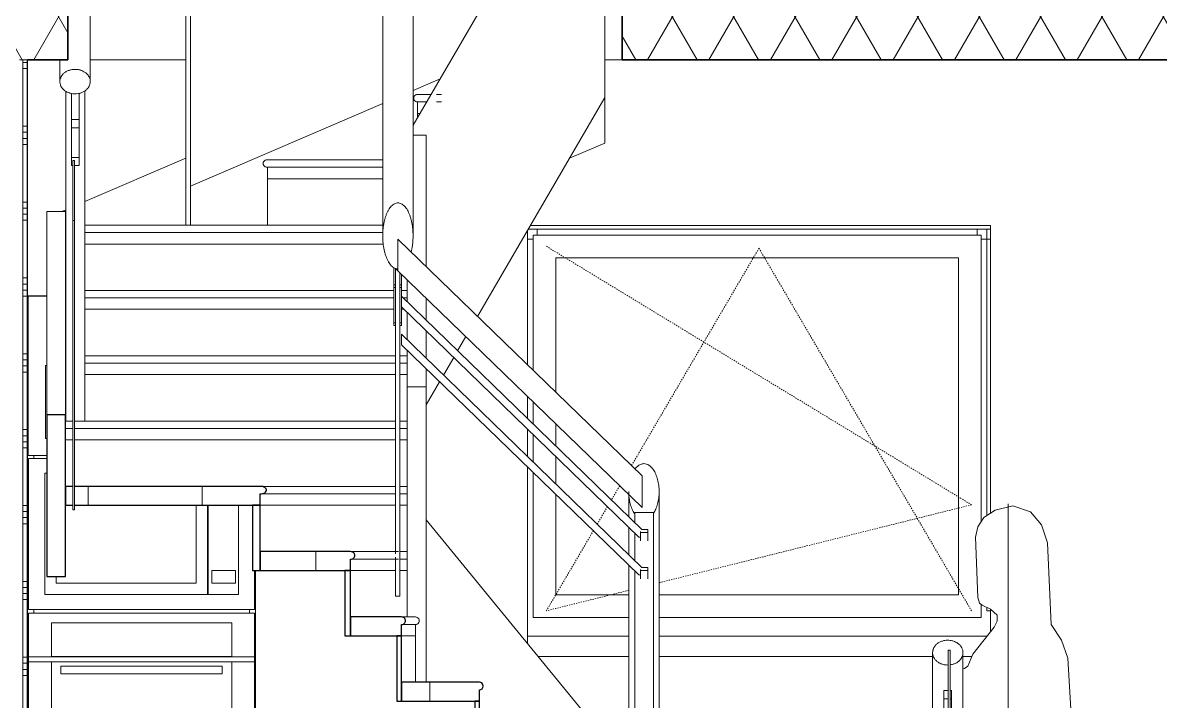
# Model space of a CAD drawing. Header units: millimetres. Extents: x -8546 to 211781, y -3000 to 31870.
# Drawn here: x 180173 to 183169, y 1156 to 2945 of the extents above; entities that cross this region are included whole.
import ezdxf

# ---------------------------------------------------------------- set-up
doc = ezdxf.new("R2010")
doc.units = ezdxf.units.MM
doc.linetypes.add('Dash', pattern=[6.35, 3.175, -3.175])
for name, color, linetype, lineweight in [('A-DETL-GENF', 92, 'Continuous', 9), ('A-FLOR', 192, 'Continuous', 9), ('A-FLOR-HRAL', 11, 'Continuous', 9), ('A-FLOR-PATT', 8, 'Continuous', 9), ('A-GENM', 13, 'Continuous', 9), ('A-GLAZ', 151, 'Continuous', 9), ('A-GLAZ-HDLN', 1, 'Dash', 18), ('A-WALL', 113, 'Continuous', 9), ('A-WALL-PATT', 111, 'Continuous', 25), ('I-FURN', 30, 'Continuous', 9), ('I-WALL', 2, 'Continuous', 9), ('S-STRS', 31, 'Continuous', 9)]:
    doc.layers.add(name, color=color, linetype=linetype, lineweight=lineweight)
pattern_1 = [(90, (183644.9, 3200), (-300, 2e-14), [])]

# ---------------------------------------------------------------- blocks, each defined once
blk = doc.blocks.new('Railing - 50 x 12mm-3473092-B-B')
at = {"layer": 'A-FLOR-HRAL'}
for p, q in [((-7736.3, 2285.1), (-7748.3, 2296.7)), ((-7748.3, 2296.7), (-7748.3, 1544.1)), ((-7736.3, 1432.9), (-7736.3, 2285.1)), ((-7748.3, 1535.9), (-7748.3, 1432.9)), ((-7748.3, 1432.9), (-7736.3, 1432.9))]:
    blk.add_line(p, q, dxfattribs=at)
blk = doc.blocks.new('Railing - 50 x 12mm-3551955-B-B')
at = {"layer": 'A-FLOR-HRAL'}
for p, q in [((-7117.9, 1627), (-7117.9, 1653.6)), ((-7117.9, 1653.6), (-7067.9, 1653.6)), ((-7067.9, 1653.6), (-7067.9, 688.9)), ((-7117.9, 1527), (-7117.9, 1599.1)), ((-7117.9, 861), (-7117.9, 1499.1)), ((-7117.9, 688.9), (-7117.9, 841.2))]:
    blk.add_line(p, q, dxfattribs=at)
blk = doc.blocks.new('Railing - Railing-654633-B-B')
at = {"layer": 'A-FLOR-HRAL'}
for p, q in [((-7752.3, 2298.8), (-7752.3, 2253.5)), ((-7732.3, 2253.5), (-7732.3, 2280.9)), ((-7748.4, 2253.5), (-7752.3, 2253.5)), ((-7752.3, 2253.5), (-7752.3, 2246.6)), ((-7732.3, 2253.5), (-7736.3, 2253.5)), ((-7732.3, 2246.6), (-7732.3, 2253.5)), ((-7752.3, 2246.6), (-7748.4, 2246.6)), ((-7752.3, 2246.6), (-7752.3, 2153.5)), ((-7736.3, 2246.6), (-7732.3, 2246.6)), ((-7732.3, 2223.2), (-7732.3, 2246.6)), ((-7732.3, 2195.4), (-7732.3, 2223.2)), ((-7732.3, 2223.2), (-7098.9, 1608.6)), ((-7732.3, 2195.4), (-7107, 1588.6)), ((-7732.3, 2153.5), (-7732.3, 2195.4)), ((-7748.4, 2153.5), (-7752.3, 2153.5)), ((-7752.3, 2153.5), (-7752.3, 2146.6)), ((-7752.3, 2146.6), (-7748.3, 2146.6)), ((-7732.3, 2153.5), (-7736.3, 2153.5)), ((-7736.3, 2146.6), (-7732.3, 2146.6)), ((-7732.3, 2146.6), (-7732.3, 2153.5)), ((-7732.3, 2095.4), (-7732.3, 2123.2)), ((-7732.3, 2123.2), (-7098.9, 1508.6)), ((-7732.3, 2095.4), (-7107, 1488.6)), ((-7107, 1588.6), (-7102.9, 1588.6)), ((-7102.9, 1603), (-7102.9, 1600.4)), ((-7102.9, 1600.4), (-7082.9, 1600.4)), ((-7102.9, 1600.4), (-7102.9, 1578.6)), ((-7098.9, 1608.6), (-7082.9, 1608.6)), ((-7082.9, 1608.6), (-7082.9, 1603)), ((-7082.9, 1600.4), (-7082.9, 1603)), ((-7082.9, 1600.4), (-7082.9, 1578.6)), ((-7102.9, 1503), (-7102.9, 1500.4)), ((-7102.9, 1500.4), (-7082.9, 1500.4)), ((-7102.9, 1500.4), (-7102.9, 1478.6)), ((-7098.9, 1508.6), (-7082.9, 1508.6)), ((-7082.9, 1508.6), (-7082.9, 1503)), ((-7082.9, 1500.4), (-7082.9, 1503)), ((-7082.9, 1500.4), (-7082.9, 1478.6)), ((-7107, 1488.6), (-7102.9, 1488.6))]:
    blk.add_line(p, q, dxfattribs=at)
for name in ['Railing - 50 x 12mm-3473092-B-B', 'Railing - 50 x 12mm-3551955-B-B']:
    blk.add_blockref(name, (0, 0))
blk = doc.blocks.new('Railing - 800mm-3551963-B-B')
at = {"layer": 'A-FLOR-HRAL'}
for p, q in [((-6292, 1289.9), (-6292, 617.1)), ((-6287, 1289.9), (-6292, 1289.9)), ((-6287, 617.1), (-6287, 1289.9)), ((-6292, 617.1), (-6292, 477.8)), ((-6287, 617.1), (-6292, 617.1)), ((-6287, 477.8), (-6287, 617.1))]:
    blk.add_line(p, q, dxfattribs=at)
at = {"layer": 'A-FLOR-HRAL', "lineweight": 18}
blk.add_line((-6292, 477.8), (-6287, 477.8), dxfattribs=at)
blk = doc.blocks.new('Railing - 800mm-3473122-B-B')
at = {"layer": 'A-FLOR-HRAL', "lineweight": 18}
blk.add_line((-8593.2, 2581.2), (-8598.2, 2581.2), dxfattribs=at)
at = {"layer": 'A-FLOR-HRAL'}
for p, q in [((-8598.2, 2581.2), (-8598.2, 2423.5)), ((-8593.2, 2423.5), (-8593.2, 2581.2)), ((-8593.2, 2423.5), (-8598.2, 2423.5)), ((-8598.2, 2423.5), (-8598.2, 1660.5)), ((-8593.2, 1660.5), (-8593.2, 2423.5)), ((-8598.2, 1660.5), (-8593.2, 1660.5))]:
    blk.add_line(p, q, dxfattribs=at)
blk = doc.blocks.new('Railing - 50 x 12mm-3473124-B-B')
at = {"layer": 'A-FLOR-HRAL'}
for p, q in [((-8616.5, 2763.8), (-8616.5, 1894.4)), ((-8566.5, 1894.4), (-8566.5, 2764.6))]:
    blk.add_line(p, q, dxfattribs=at)
blk = doc.blocks.new('Railing - 50 x 12mm-3473130-B-B')
at = {"layer": 'A-FLOR-HRAL'}
for p, q in [((-8300.2, 3414.6), (-8288.2, 3419.8)), ((-8288.2, 3419.8), (-8288.2, 2411.1)), ((-8300.2, 2411.1), (-8300.2, 3414.6))]:
    blk.add_line(p, q, dxfattribs=at)
blk = doc.blocks.new('Railing - 800mm-3473132-B-B')
at = {"layer": 'A-FLOR-HRAL'}
for p, q in [((-7630.4, 2796.9), (-7701.7, 2766.2)), ((-7781.5, 2731.9), (-8288.2, 2513.7))]:
    blk.add_line(p, q, dxfattribs=at)
blk = doc.blocks.new('Railing - Railing-654637-B-B')
at = {"layer": 'A-FLOR-HRAL'}
for p, q in [((-8552.1, 2789.3), (-8552.1, 3331.7)), ((-8632.1, 2847), (-8632.1, 2789.3)), ((-8601.5, 2689.3), (-8601.5, 2757.9)), ((-8581.5, 2758.2), (-8581.5, 2689.3)), ((-8601.5, 2589.3), (-8601.5, 2667.7)), ((-8581.5, 2667.7), (-8581.5, 2589.3)), ((-6333.1, 1283.8), (-6333.1, 1072.2)), ((-6253.1, 1072.2), (-6253.1, 1283.8)), ((-6303.7, 1162), (-6303.7, 1083.8)), ((-6283.7, 1162), (-6283.7, 1083.8))]:
    blk.add_line(p, q, dxfattribs=at)
at = {"layer": 'A-FLOR-HRAL', "lineweight": 18}
for p, q in [((-8601.5, 2689.3), (-8601.5, 2667.7)), ((-8581.5, 2689.3), (-8601.5, 2689.3)), ((-8601.5, 2667.7), (-8581.5, 2667.7)), ((-8581.5, 2667.7), (-8581.5, 2689.3)), ((-8601.5, 2589.3), (-8601.5, 2567.7)), ((-8581.5, 2589.3), (-8601.5, 2589.3)), ((-8581.5, 2567.7), (-8581.5, 2589.3)), ((-8601.5, 2567.7), (-8598.2, 2567.7)), ((-8593.2, 2567.7), (-8581.5, 2567.7)), ((-6292, 1183.8), (-6303.7, 1183.8)), ((-6303.7, 1183.8), (-6303.7, 1162)), ((-6283.7, 1183.8), (-6286.5, 1183.8)), ((-6283.7, 1162), (-6283.7, 1183.8)), ((-6303.7, 1162), (-6292, 1162)), ((-6286.5, 1162), (-6283.7, 1162))]:
    blk.add_line(p, q, dxfattribs=at)
for points, knots in [([(-8592.1, 2821.6), (-8594.8, 2821.6), (-8600.2, 2821.2), (-8608.2, 2819.1), (-8614.3, 2816.3), (-8618.9, 2813.4), (-8621.8, 2811), (-8624.2, 2808.6), (-8625.9, 2806.6), (-8627.1, 2805), (-8628.2, 2803.3), (-8629.4, 2801.1), (-8630.6, 2798.2), (-8631.7, 2794.4), (-8632.1, 2791.4), (-8632.1, 2789.3)], [0, 0, 0, 0, 0.142857, 0.285714, 0.428571, 0.5, 0.571429, 0.625, 0.678571, 0.705357, 0.732143, 0.785714, 0.839286, 0.892857, 1, 1, 1, 1]), ([(-8552.1, 2789.3), (-8552.1, 2790.7), (-8552.3, 2793.4), (-8553.2, 2797.3), (-8554.5, 2800.4), (-8555.8, 2802.9), (-8557.2, 2805.2), (-8558.8, 2807.3), (-8560.7, 2809.3), (-8562.6, 2811.2), (-8565.2, 2813.3), (-8569.2, 2815.9), (-8573.2, 2817.9), (-8577, 2819.3), (-8581, 2820.4), (-8586, 2821.4), (-8590, 2821.6), (-8592.1, 2821.6)], [0, 0, 0, 0, 0.071429, 0.142857, 0.214286, 0.25, 0.285714, 0.357143, 0.392857, 0.428571, 0.5, 0.571429, 0.678571, 0.732143, 0.785714, 0.892857, 1, 1, 1, 1]), ([(-8632.1, 2789.3), (-8632.1, 2787.9), (-8631.8, 2785.2), (-8630.9, 2781.2), (-8629.7, 2778.1), (-8628.4, 2775.7), (-8627, 2773.4), (-8625.3, 2771.2), (-8623.5, 2769.2), (-8621.6, 2767.3), (-8618.9, 2765.2), (-8614.9, 2762.6), (-8611, 2760.7), (-8607.1, 2759.3), (-8603.2, 2758.1), (-8598.2, 2757.2), (-8594.1, 2756.9), (-8592.1, 2756.9)], [0, 0, 0, 0, 0.071429, 0.142857, 0.214286, 0.25, 0.285714, 0.357143, 0.392857, 0.428571, 0.5, 0.571429, 0.678571, 0.732143, 0.785714, 0.892857, 1, 1, 1, 1]), ([(-8592.1, 2756.9), (-8589.3, 2756.9), (-8583.9, 2757.4), (-8576, 2759.4), (-8569.8, 2762.2), (-8565.3, 2765.2), (-8562.3, 2767.6), (-8559.9, 2770), (-8558.3, 2771.9), (-8557.1, 2773.6), (-8556, 2775.2), (-8554.8, 2777.5), (-8553.6, 2780.3), (-8552.5, 2784.2), (-8552.1, 2787.2), (-8552.1, 2789.3)], [0, 0, 0, 0, 0.142857, 0.285714, 0.428571, 0.5, 0.571429, 0.625, 0.678571, 0.705357, 0.732143, 0.785714, 0.839286, 0.892857, 1, 1, 1, 1]), ([(-6293.1, 1316.5), (-6295.9, 1316.5), (-6301.3, 1316), (-6309.3, 1313.9), (-6315.4, 1311.1), (-6320, 1308.1), (-6322.9, 1305.7), (-6325.3, 1303.2), (-6326.9, 1301.3), (-6328.1, 1299.6), (-6329.2, 1297.9), (-6330.4, 1295.6), (-6331.6, 1292.8), (-6332.7, 1288.9), (-6333.1, 1285.9), (-6333.1, 1283.8)], [0, 0, 0, 0, 0.142857, 0.285714, 0.428571, 0.5, 0.571429, 0.625, 0.678571, 0.705357, 0.732143, 0.785714, 0.839286, 0.892857, 1, 1, 1, 1]), ([(-6253.1, 1283.8), (-6253.1, 1285.2), (-6253.3, 1287.9), (-6254.2, 1291.8), (-6255.5, 1295), (-6256.7, 1297.5), (-6258.1, 1299.8), (-6260.2, 1302.5), (-6263, 1305.5), (-6266.2, 1308), (-6270.2, 1310.7), (-6274.2, 1312.7), (-6278, 1314.1), (-6281.9, 1315.2), (-6287, 1316.2), (-6291, 1316.5), (-6293.1, 1316.5)], [0, 0, 0, 0, 0.071429, 0.142857, 0.214286, 0.25, 0.285714, 0.357143, 0.428571, 0.5, 0.571429, 0.678571, 0.732143, 0.785714, 0.892857, 1, 1, 1, 1]), ([(-6333.1, 1283.8), (-6333.1, 1282.4), (-6332.9, 1279.6), (-6332, 1275.7), (-6330.7, 1272.6), (-6329.4, 1270.1), (-6328.1, 1267.8), (-6326, 1265.1), (-6323.2, 1262.1), (-6320, 1259.5), (-6316, 1256.9), (-6312, 1254.9), (-6308.2, 1253.5), (-6304.3, 1252.3), (-6299.2, 1251.4), (-6295.2, 1251.1), (-6293.1, 1251.1)], [0, 0, 0, 0, 0.071429, 0.142857, 0.214286, 0.25, 0.285714, 0.357143, 0.428571, 0.5, 0.571429, 0.678571, 0.732143, 0.785714, 0.892857, 1, 1, 1, 1]), ([(-6286.5, 1251.6), (-6286, 1251.6), (-6282.8, 1252.1), (-6276.9, 1253.6), (-6270.8, 1256.5), (-6266.2, 1259.5), (-6263.3, 1261.9), (-6260.9, 1264.3), (-6259.2, 1266.3), (-6258.1, 1268), (-6257, 1269.7), (-6255.8, 1271.9), (-6254.6, 1274.8), (-6253.5, 1278.6), (-6253.1, 1281.7), (-6253.1, 1283.8)], [0.1147229, 0.1147229, 0.1147229, 0.1147229, 0.1428571, 0.2857143, 0.4285714, 0.5, 0.5714286, 0.625, 0.6785714, 0.7053571, 0.7321429, 0.7857143, 0.8392857, 0.8928571, 1, 1, 1, 1])]:
    blk.add_open_spline(points, degree=3, knots=knots, dxfattribs=at)
for name in ['Railing - 50 x 12mm-3473130-B-B', 'Railing - 800mm-3473132-B-B', 'Railing - 50 x 12mm-3473124-B-B', 'Railing - 800mm-3473122-B-B', 'Railing - 800mm-3551963-B-B']:
    blk.add_blockref(name, (0, 0))
blk = doc.blocks.new('Top Rail Type - Top Rail_Internal_-654649-B-B')
at = {"layer": 'A-FLOR-HRAL'}
for p, q in [((-7781.7, 3329.2), (-7781.7, 2382.4)), ((-7701.7, 2382.4), (-7701.7, 3329.2)), ((-7098.5, 1750), (-7741.7, 2374.1)), ((-7741.7, 2290.5), (-7098.5, 1666.4)), ((-7133.5, 1708.2), (-7133.5, 1642.2)), ((-7053.5, 1072.2), (-7053.5, 1708.2)), ((-7133.5, 1614.3), (-7133.5, 1542.2)), ((-7133.5, 1514.3), (-7133.5, 1072.2))]:
    blk.add_line(p, q, dxfattribs=at)
for points, knots in [([(-7741.7, 2469.5), (-7744.7, 2469.5), (-7750.6, 2468.1), (-7759.2, 2461.6), (-7765.5, 2452.8), (-7770, 2444.1), (-7773, 2436.8), (-7775.6, 2428.9), (-7777.8, 2420.3), (-7779.5, 2411.2), (-7781.2, 2398.7), (-7781.7, 2389), (-7781.7, 2382.4)], [0, 0, 0, 0, 0.142857, 0.285714, 0.428571, 0.5, 0.571429, 0.642857, 0.714286, 0.785714, 0.857143, 1, 1, 1, 1]), ([(-7701.7, 2382.4), (-7701.7, 2389), (-7702.2, 2398.7), (-7703.8, 2411.2), (-7705.5, 2420.3), (-7707.7, 2428.9), (-7711.2, 2439.5), (-7716.5, 2451.1), (-7724.2, 2461.6), (-7732.7, 2468.1), (-7738.6, 2469.5), (-7741.7, 2469.5)], [0, 0, 0, 0, 0.142857, 0.214286, 0.285714, 0.357143, 0.428571, 0.571429, 0.714286, 0.857143, 1, 1, 1, 1]), ([(-7781.7, 2382.4), (-7781.7, 2375.8), (-7781.2, 2366.1), (-7779.5, 2353.6), (-7777.8, 2344.5), (-7775.6, 2336), (-7772.1, 2325.3), (-7766.8, 2313.7), (-7759.2, 2303.3), (-7750.6, 2296.8), (-7744.7, 2295.3), (-7741.7, 2295.3)], [0, 0, 0, 0, 0.142857, 0.214286, 0.285714, 0.357143, 0.428571, 0.571429, 0.714286, 0.857143, 1, 1, 1, 1]), ([(-7741.7, 2332.3), (-7741.7, 2335.5), (-7741.7, 2341.7), (-7741.7, 2350.6), (-7741.7, 2358.6), (-7741.7, 2366.4), (-7741.7, 2371.4), (-7741.7, 2373.7), (-7741.7, 2374.1), (-7741.7, 2374.1)], [0, 0, 0, 0, 0.142857, 0.285714, 0.428571, 0.571429, 0.785714, 0.892857, 1, 1, 1, 1]), ([(-7706.7, 2340.1), (-7706.3, 2341.6), (-7705.3, 2346), (-7703.8, 2353.6), (-7702.2, 2366.1), (-7701.7, 2375.8), (-7701.7, 2382.4)], [0.6775034, 0.6775034, 0.6775034, 0.6775034, 0.7142857, 0.7857143, 0.8571429, 1, 1, 1, 1]), ([(-7741.7, 2290.5), (-7741.7, 2290.5), (-7741.7, 2291.2), (-7741.7, 2294.4), (-7741.7, 2299.4), (-7741.7, 2307.2), (-7741.7, 2316.2), (-7741.7, 2325.3), (-7741.7, 2330), (-7741.7, 2332.3)], [0, 0, 0, 0, 0.142857, 0.285714, 0.428571, 0.571429, 0.785714, 0.892857, 1, 1, 1, 1]), ([(-7093.5, 1782), (-7096.6, 1782), (-7102.5, 1780.8), (-7110.4, 1775.7), (-7115, 1770.6), (-7116.9, 1768)], [0, 0, 0, 0, 0.1428571, 0.2857143, 0.3983729, 0.3983729, 0.3983729, 0.3983729]), ([(-7053.5, 1708.2), (-7053.5, 1713.8), (-7054, 1722), (-7055.7, 1732.6), (-7058, 1742.9), (-7062, 1754.6), (-7069.4, 1768.4), (-7078.1, 1777.2), (-7086.8, 1781.3), (-7091.2, 1782), (-7093.5, 1782)], [0, 0, 0, 0, 0.142857, 0.214286, 0.285714, 0.428571, 0.571429, 0.785714, 0.892857, 1, 1, 1, 1]), ([(-7098.5, 1750), (-7098.5, 1750), (-7098.5, 1749.3), (-7098.5, 1746.2), (-7098.5, 1741.1), (-7098.5, 1733.4), (-7098.5, 1724.3), (-7098.5, 1715.2), (-7098.5, 1710.6), (-7098.5, 1708.2)], [0, 0, 0, 0, 0.142857, 0.285714, 0.428571, 0.571429, 0.785714, 0.892857, 1, 1, 1, 1]), ([(-7098.5, 1708.2), (-7098.5, 1705), (-7098.5, 1698.8), (-7098.5, 1689.9), (-7098.5, 1681.9), (-7098.5, 1674.1), (-7098.5, 1669.1), (-7098.5, 1666.8), (-7098.5, 1666.4), (-7098.5, 1666.4)], [0, 0, 0, 0, 0.142857, 0.285714, 0.428571, 0.571429, 0.785714, 0.892857, 1, 1, 1, 1]), ([(-7067.8, 1651.5), (-7065.8, 1654.7), (-7061.8, 1662.2), (-7058, 1673.5), (-7055.7, 1683.7), (-7054, 1694.4), (-7053.5, 1702.6), (-7053.5, 1708.2)], [0.4436754, 0.4436754, 0.4436754, 0.4436754, 0.5714286, 0.7142857, 0.7857143, 0.8571429, 1, 1, 1, 1]), ([(-7133.3, 1699.8), (-7133.1, 1697.1), (-7132.6, 1691.7), (-7131.3, 1683.7), (-7129.1, 1673.5), (-7125, 1661.7), (-7120.8, 1653.9), (-7118.5, 1650.4)], [0.072284, 0.072284, 0.072284, 0.072284, 0.1428571, 0.2142857, 0.2857143, 0.4285714, 0.5714286, 0.5714286, 0.5714286, 0.5714286])]:
    blk.add_open_spline(points, degree=3, knots=knots, dxfattribs=at)
blk = doc.blocks.new('Top Rail Type - Top Rail_Internal_-654664-B-B')
at = {"layer": 'A-FLOR-HRAL'}
for p, q in [((-8552.1, 2789.3), (-8552.1, 3331.7)), ((-8632.1, 2847), (-8632.1, 2789.3)), ((-6333.1, 1283.8), (-6333.1, 1072.2)), ((-6253.1, 1072.2), (-6253.1, 1283.8))]:
    blk.add_line(p, q, dxfattribs=at)
for points, knots in [([(-8592.1, 2821.6), (-8594.8, 2821.6), (-8600.2, 2821.2), (-8608.2, 2819.1), (-8614.3, 2816.3), (-8618.9, 2813.4), (-8621.8, 2811), (-8624.2, 2808.6), (-8625.9, 2806.6), (-8627.1, 2805), (-8628.2, 2803.3), (-8629.4, 2801.1), (-8630.6, 2798.2), (-8631.7, 2794.4), (-8632.1, 2791.4), (-8632.1, 2789.3)], [0, 0, 0, 0, 0.142857, 0.285714, 0.428571, 0.5, 0.571429, 0.625, 0.678571, 0.705357, 0.732143, 0.785714, 0.839286, 0.892857, 1, 1, 1, 1]), ([(-8552.1, 2789.3), (-8552.1, 2790.7), (-8552.3, 2793.4), (-8553.2, 2797.3), (-8554.5, 2800.4), (-8555.8, 2802.9), (-8557.2, 2805.2), (-8558.8, 2807.3), (-8560.7, 2809.3), (-8562.6, 2811.2), (-8565.2, 2813.3), (-8569.2, 2815.9), (-8573.2, 2817.9), (-8577, 2819.3), (-8581, 2820.4), (-8586, 2821.4), (-8590, 2821.6), (-8592.1, 2821.6)], [0, 0, 0, 0, 0.071429, 0.142857, 0.214286, 0.25, 0.285714, 0.357143, 0.392857, 0.428571, 0.5, 0.571429, 0.678571, 0.732143, 0.785714, 0.892857, 1, 1, 1, 1]), ([(-8632.1, 2789.3), (-8632.1, 2787.9), (-8631.8, 2785.2), (-8630.9, 2781.2), (-8629.7, 2778.1), (-8628.4, 2775.7), (-8627, 2773.4), (-8625.3, 2771.2), (-8623.5, 2769.2), (-8621.6, 2767.3), (-8618.9, 2765.2), (-8614.9, 2762.6), (-8611, 2760.7), (-8607.1, 2759.3), (-8603.2, 2758.1), (-8598.2, 2757.2), (-8594.1, 2756.9), (-8592.1, 2756.9)], [0, 0, 0, 0, 0.071429, 0.142857, 0.214286, 0.25, 0.285714, 0.357143, 0.392857, 0.428571, 0.5, 0.571429, 0.678571, 0.732143, 0.785714, 0.892857, 1, 1, 1, 1]), ([(-8592.1, 2756.9), (-8589.3, 2756.9), (-8583.9, 2757.4), (-8576, 2759.4), (-8569.8, 2762.2), (-8565.3, 2765.2), (-8562.3, 2767.6), (-8559.9, 2770), (-8558.3, 2771.9), (-8557.1, 2773.6), (-8556, 2775.2), (-8554.8, 2777.5), (-8553.6, 2780.3), (-8552.5, 2784.2), (-8552.1, 2787.2), (-8552.1, 2789.3)], [0, 0, 0, 0, 0.142857, 0.285714, 0.428571, 0.5, 0.571429, 0.625, 0.678571, 0.705357, 0.732143, 0.785714, 0.839286, 0.892857, 1, 1, 1, 1]), ([(-6293.1, 1316.5), (-6295.9, 1316.5), (-6301.3, 1316), (-6309.3, 1313.9), (-6315.4, 1311.1), (-6320, 1308.1), (-6322.9, 1305.7), (-6325.3, 1303.2), (-6326.9, 1301.3), (-6328.1, 1299.6), (-6329.2, 1297.9), (-6330.4, 1295.6), (-6331.6, 1292.8), (-6332.7, 1288.9), (-6333.1, 1285.9), (-6333.1, 1283.8)], [0, 0, 0, 0, 0.142857, 0.285714, 0.428571, 0.5, 0.571429, 0.625, 0.678571, 0.705357, 0.732143, 0.785714, 0.839286, 0.892857, 1, 1, 1, 1]), ([(-6253.1, 1283.8), (-6253.1, 1285.2), (-6253.3, 1287.9), (-6254.2, 1291.8), (-6255.5, 1295), (-6256.7, 1297.5), (-6258.1, 1299.8), (-6260.2, 1302.5), (-6263, 1305.5), (-6266.2, 1308), (-6270.2, 1310.7), (-6274.2, 1312.7), (-6278, 1314.1), (-6281.9, 1315.2), (-6287, 1316.2), (-6291, 1316.5), (-6293.1, 1316.5)], [0, 0, 0, 0, 0.071429, 0.142857, 0.214286, 0.25, 0.285714, 0.357143, 0.428571, 0.5, 0.571429, 0.678571, 0.732143, 0.785714, 0.892857, 1, 1, 1, 1]), ([(-6333.1, 1283.8), (-6333.1, 1282.4), (-6332.9, 1279.6), (-6332, 1275.7), (-6330.7, 1272.6), (-6329.4, 1270.1), (-6328.1, 1267.8), (-6326, 1265.1), (-6323.2, 1262.1), (-6320, 1259.5), (-6316, 1256.9), (-6312, 1254.9), (-6308.2, 1253.5), (-6304.3, 1252.3), (-6299.2, 1251.4), (-6295.2, 1251.1), (-6293.1, 1251.1)], [0, 0, 0, 0, 0.071429, 0.142857, 0.214286, 0.25, 0.285714, 0.357143, 0.428571, 0.5, 0.571429, 0.678571, 0.732143, 0.785714, 0.892857, 1, 1, 1, 1]), ([(-6286.5, 1251.6), (-6286, 1251.6), (-6282.8, 1252.1), (-6276.9, 1253.6), (-6270.8, 1256.5), (-6266.2, 1259.5), (-6263.3, 1261.9), (-6260.9, 1264.3), (-6259.2, 1266.3), (-6258.1, 1268), (-6257, 1269.7), (-6255.8, 1271.9), (-6254.6, 1274.8), (-6253.5, 1278.6), (-6253.1, 1281.7), (-6253.1, 1283.8)], [0.1147229, 0.1147229, 0.1147229, 0.1147229, 0.1428571, 0.2857143, 0.4285714, 0.5, 0.5714286, 0.625, 0.6785714, 0.7053571, 0.7321429, 0.7857143, 0.8392857, 0.8928571, 1, 1, 1, 1])]:
    blk.add_open_spline(points, degree=3, knots=knots, dxfattribs=at)
blk = doc.blocks.new('00_rpc_algemeen - florence-668951-B-B')
at = {"layer": 'A-DETL-GENF'}
for p, q in [((-6168.7, 1659.3), (-6198.2, 1640)), ((-6121.5, 1670.9), (-6168.7, 1659.3)), ((-6134.2, 1660.8), (-6134.2, 1676.4)), ((-6134.2, 1676.4), (-6134.2, 1667.8)), ((-6134.2, 1620.2), (-6134.2, 1660.8)), ((-6075, 1654.8), (-6121.5, 1670.9)), ((-6045.9, 1620.5), (-6075, 1654.8)), ((-6198.2, 1640), (-6214.2, 1615.4)), ((-6134.2, 1563.8), (-6134.2, 1620.2)), ((-6030.2, 1573.3), (-6045.9, 1620.5)), ((-6214.2, 1615.4), (-6220.3, 1587.9)), ((-6220.3, 1587.9), (-6214, 1429.5)), ((-6134.2, 1500.6), (-6134.2, 1563.8)), ((-6020.5, 1357.6), (-6030.2, 1573.3)), ((-6134.2, 1362.5), (-6134.2, 1500.6)), ((-6214, 1429.5), (-6209.5, 1414.6)), ((-6209.5, 1414.6), (-6202.9, 1408.6)), ((-6202.9, 1408.6), (-6180.5, 1398.6)), ((-6180.5, 1398.6), (-6163.3, 1382.4)), ((-6163.3, 1382.4), (-6163.4, 1366.5)), ((-6170.7, 1351), (-6227.2, 1279.7)), ((-6163.4, 1366.5), (-6170.7, 1351)), ((-6134.2, 1341.6), (-6134.2, 1362.5)), ((-5993.7, 1316.5), (-6020.5, 1357.6)), ((-6134.2, 1292.6), (-6134.2, 1341.6)), ((-6134.2, 1226.3), (-6134.2, 1292.6)), ((-5976.8, 1269.5), (-5993.7, 1316.5)), ((-6227.2, 1279.7), (-6240.5, 1248.1)), ((-5963, 1032.6), (-5976.8, 1269.5)), ((-6248.8, 1241.9), (-6253.1, 1240.2)), ((-6240.5, 1248.1), (-6248.8, 1241.9)), ((-6134.2, 1000.7), (-6134.2, 1226.3)), ((-5979.5, 1010.3), (-5968.6, 1020.2)), ((-5968.6, 1020.2), (-5963, 1032.6)), ((-6134.2, 994), (-6134.2, 1000.7)), ((-6134.2, 986.8), (-6134.2, 994)), ((-6020.1, 988.5), (-5979.5, 1010.3)), ((-6134.2, 980), (-6134.2, 986.8)), ((-6028.3, 971.9), (-6027.8, 981)), ((-6013.2, 904.9), (-6028.3, 971.9)), ((-6027.8, 981), (-6020.1, 988.5)), ((-6041.4, 516.4), (-6013.2, 904.9)), ((-6015.6, 427.7), (-6041.4, 516.4)), ((-6013.7, 80), (-6015.6, 427.7))]:
    blk.add_line(p, q, dxfattribs=at)
blk = doc.blocks.new('Kitchen_Cabinets_FINSA_Pro-Oven-Microwave-Larder-unit - Opening Type - _Two right hinged doors _up _ down__ Height - _2000 mm_-1151366-B-B')
at = {"layer": 'I-FURN'}
for p, q in [((-8701, 2224.7), (-8717, 2224.7)), ((-8666.9, 2223.7), (-8715.8, 2223.7)), ((-8715.8, 2223.7), (-8715.8, 1803.7)), ((-8666.9, 2224.2), (-8701, 2224.2)), ((-8666.9, 2040.7), (-8669.8, 2040.7)), ((-8669.8, 2040.7), (-8669.8, 1848.7)), ((-8666.9, 1848.7), (-8669.8, 1848.7)), ((-8715.8, 1803.7), (-8666.9, 1803.7)), ((-8701, 1803.7), (-8701, 1795.7)), ((-8701, 1795.7), (-8701, 1803.7)), ((-8666.9, 1795.7), (-8714.4, 1795.7)), ((-8714.4, 1795.7), (-8714.4, 1397.7)), ((-8666.9, 1756.7), (-8671.9, 1756.7)), ((-8671.9, 1756.7), (-8671.9, 1436.7)), ((-8671.9, 1436.7), (-8671.9, 1756.7)), ((-8671.9, 1756.7), (-8666.9, 1756.7)), ((-8272.9, 1466.7), (-8272.9, 1672.2)), ((-8272.9, 1672.2), (-8272.9, 1466.7)), ((-8242.9, 1436.7), (-8242.9, 1672.2)), ((-8241.9, 1672.2), (-8241.9, 1436.7)), ((-8161.9, 1436.7), (-8161.9, 1672.2)), ((-8161.9, 1672.2), (-8161.9, 1436.7)), ((-8231.8, 1466.7), (-8231.8, 1500.7)), ((-8231.8, 1500.7), (-8169.8, 1500.7)), ((-8169.8, 1500.7), (-8231.8, 1500.7)), ((-8231.8, 1500.7), (-8231.8, 1466.7)), ((-8169.8, 1500.7), (-8169.8, 1466.7)), ((-8169.8, 1466.7), (-8169.8, 1500.7)), ((-8119.4, 1397.7), (-8119.4, 1500)), ((-8117, 980), (-8117, 1500)), ((-8641.9, 1484.5), (-8641.9, 1466.7)), ((-8641.9, 1466.7), (-8641.9, 1484.5)), ((-8641.9, 1466.7), (-8272.9, 1466.7)), ((-8272.9, 1466.7), (-8641.9, 1466.7)), ((-8169.8, 1466.7), (-8231.8, 1466.7)), ((-8231.8, 1466.7), (-8169.8, 1466.7)), ((-8671.9, 1436.7), (-8242.9, 1436.7)), ((-8161.9, 1436.7), (-8671.9, 1436.7)), ((-8241.9, 1436.7), (-8161.9, 1436.7)), ((-8714.4, 1397.7), (-8119.4, 1397.7)), ((-8714.4, 1387.7), (-8119.4, 1387.7)), ((-8714.4, 1387.7), (-8714.4, 1272.7)), ((-8701, 1387.7), (-8701, 1397.7)), ((-8701, 1397.7), (-8701, 1387.7)), ((-8133, 1397.7), (-8133, 1387.7)), ((-8133, 1387.7), (-8133, 1397.7)), ((-8119.4, 1272.7), (-8119.4, 1387.7)), ((-8654.4, 1362.7), (-8179.4, 1362.7)), ((-8654.4, 1272.7), (-8654.4, 1362.7)), ((-8179.4, 1362.7), (-8179.4, 1272.7)), ((-8714.4, 1272.7), (-8714.4, 1259.7)), ((-8654.4, 1272.7), (-8714.4, 1272.7)), ((-8714.4, 1259.7), (-8654.4, 1259.7)), ((-8714.4, 1259.7), (-8714.4, 792.7)), ((-8179.4, 1273.7), (-8654.4, 1273.7)), ((-8179.4, 1272.7), (-8654.4, 1272.7)), ((-8654.4, 852.7), (-8654.4, 1259.7)), ((-8179.4, 1259.7), (-8654.4, 1259.7)), ((-8119.4, 1272.7), (-8179.4, 1272.7)), ((-8179.4, 1259.7), (-8119.4, 1259.7)), ((-8179.4, 1259.7), (-8179.4, 852.7)), ((-8119.4, 1259.7), (-8119.4, 1272.7)), ((-8119.4, 792.7), (-8119.4, 1259.7)), ((-8204.4, 1247.7), (-8629.4, 1247.7)), ((-8629.4, 1247.7), (-8629.4, 1227.7)), ((-8204.4, 1227.7), (-8204.4, 1247.7)), ((-8629.4, 1227.7), (-8204.4, 1227.7))]:
    blk.add_line(p, q, dxfattribs=at)
blk = doc.blocks.new('KOZIJN_TYPE_D keuken - KOZIJN_TYPE_D keuken-3292433-B-B')
at = {"layer": 'A-GENM'}
for p, q in [((-7374.5, 2400), (-7374.5, 2384.5)), ((-6216, 2384.5), (-6216, 2400)), ((-6190, 2400), (-6190, 1645.4)), ((-6190, 1402.9), (-6190, 1394)), ((-6190, 1394), (-6180.5, 1394))]:
    blk.add_line(p, q, dxfattribs=at)
at = {"layer": 'A-GLAZ'}
for p, q in [((-6180.5, 2400), (-7398.3, 2400)), ((-7400.5, 2374), (-7385.5, 2374)), ((-7385.5, 2384.5), (-6205, 2384.5)), ((-7385.5, 2028.5), (-7385.5, 2384.5)), ((-6205, 2384.5), (-6205, 1629.5)), ((-6205, 2374), (-6180.5, 2374)), ((-6265, 2324.5), (-7325.5, 2324.5)), ((-7325.5, 2324.5), (-7325.5, 1970.3)), ((-6265, 1436.5), (-6265, 2324.5)), ((-7385.5, 1886.7), (-7385.5, 1944.9)), ((-7385.5, 1786.7), (-7385.5, 1858.8)), ((-7325.5, 1886.7), (-7325.5, 1828.5)), ((-7325.5, 1800.6), (-7325.5, 1728.5)), ((-7385.5, 1376.5), (-7385.5, 1758.8)), ((-7325.5, 1700.6), (-7325.5, 1436.5)), ((-7133.5, 1436.5), (-7325.5, 1436.5)), ((-6265, 1436.5), (-7053.5, 1436.5)), ((-6205, 1410.6), (-6205, 1376.5)), ((-7385.5, 1376.5), (-7133.5, 1376.5)), ((-7053.5, 1376.5), (-6205, 1376.5)), ((-7133.5, 1327), (-7400.5, 1327)), ((-6189.7, 1327), (-7053.5, 1327))]:
    blk.add_line(p, q, dxfattribs=at)
at = {"layer": 'A-GLAZ-HDLN'}
for p, q in [((-7350.5, 2355), (-6230.5, 1673.5)), ((-6790.5, 2350), (-7126.2, 1776.9)), ((-6230.5, 1394), (-6790.5, 2350)), ((-7157.3, 1723.7), (-7179.2, 1686.5)), ((-7189.6, 1668.7), (-7216.5, 1622.7)), ((-6230.5, 1673.5), (-7053.6, 1468.1)), ((-7226.9, 1604.9), (-7350.5, 1394)), ((-7133.5, 1448.1), (-7350.5, 1394))]:
    blk.add_line(p, q, dxfattribs=at)

msp = doc.modelspace()

# ---------------------------------------------------------------- hatches: boundary and pattern name
at = {"layer": 'A-FLOR-PATT'}
h = msp.add_hatch(dxfattribs=at)
h.set_pattern_fill('FP_179', color=256, angle=-120, style=0, pattern_type=2)
h.set_pattern_definition([(240, (182934.76, 3100), (121.2436, -70), []), (300, (182934.76, 3100), (121.2436, 70), [])])
h.paths.add_polyline_path([(188042.2, 2847), (188042.2, 3082), (181751.7, 3082), (181751.7, 2847), (187976.2, 2847)])
h.paths.add_polyline_path([(178013.9, 2847), (180291.7, 2847), (180291.7, 3082), (177827.3, 3082), (177827.3, 2847)])
at = {"layer": 'A-WALL-PATT', "lineweight": 9}
h = msp.add_hatch(dxfattribs=at)
h.set_pattern_fill('FP_184', color=256, angle=270, style=0, pattern_type=2)
h.set_pattern_definition([(180, (180185.6, 1423.5), (-4e-13, -200), []), (180, (180185.6, 1439.5), (-4e-13, -200), []), (180, (180185.6, 1455.5), (-4e-13, -200), []), (180, (180185.6, 1471.5), (-4e-13, -200), [])])
h.paths.add_polyline_path([(180179.6, 0), (180185.6, 0), (180185.6, 2847), (180173.1, 2847), (180173.1, 0)])
at = {"layer": 'S-STRS'}
h = msp.add_hatch(dxfattribs=at)
h.set_pattern_fill('FP_198', color=256, style=0, pattern_type=2)
h.set_pattern_definition(pattern_1)
h.paths.add_polyline_path([(180798.3, 1672.2), (180798.3, 1702.2), (180804.9, 1703.1), (180810.4, 1705.5), (180813.7, 1709.1), (180813.7, 1715.3), (180810.4, 1718.9), (180804.9, 1721.4), (180798.3, 1722.2), (180309.4, 1721.3), (180309.4, 1672.2), (180775.2, 1672.2)])
h.paths.add_polyline_path([(180304.4, 1672.2), (180304.4, 1722.2), (180285.7, 1722.2), (180285.7, 1672.2)])
h = msp.add_hatch(dxfattribs=at)
h.set_pattern_fill('FP_198', color=256, style=0, pattern_type=2)
h.set_pattern_definition(pattern_1)
h.paths.add_polyline_path([(180798.3, 1500), (181035.8, 1500), (181035.8, 1530), (181041.3, 1531.1), (181045.9, 1535), (181046.8, 1536.5), (181045.9, 1545), (181043.6, 1547.5), (181038.6, 1549.7), (181035.8, 1550), (180798.3, 1550), (180798.3, 1546)])
h = msp.add_hatch(dxfattribs=at)
h.set_pattern_fill('FP_198', color=256, style=0, pattern_type=2)
h.set_pattern_definition(pattern_1)
h.paths.add_polyline_path([(181262.5, 1155.6), (181375.7, 1155.6), (181375.7, 1185.6), (181384.4, 1190.6), (181384.4, 1200.6), (181375.7, 1205.6), (181170.6, 1205.6), (181170.6, 1155.6)])

# ---------------------------------------------------------------- linework, layer by layer
at = {"layer": 'A-FLOR', "lineweight": 35}
for p, q in [((180291.7, 2847), (180291.7, 3100)), ((181751.7, 3100), (181751.7, 2847)), ((180185.6, 2847), (180291.7, 2847)), ((181751.7, 2847), (184085.7, 2847))]:
    msp.add_line(p, q, dxfattribs=at)
at = {"layer": 'A-FLOR'}
for p, q in [((180602.4, 2847), (180350.5, 2847)), ((181751.7, 2847), (181705.7, 2847))]:
    msp.add_line(p, q, dxfattribs=at)
at = {"layer": 'A-WALL'}
for p, q in [((180185.6, 2847), (180164.1, 2847)), ((180173.1, 2847), (180173.1, 0))]:
    msp.add_line(p, q, dxfattribs=at)
at = {"layer": 'I-WALL', "lineweight": 25}
msp.add_line((180185.6, 80), (180185.6, 2847), dxfattribs=at)
at = {"layer": 'I-WALL'}
for p, q in [((181510.1, 2410), (182722.1, 2410)), ((182722.1, 2410), (182722.1, 1651.6)), ((181502.1, 2043), (181502.1, 2396.3)), ((181502.1, 1901.2), (181502.1, 1959.4)), ((181502.1, 1801.2), (181502.1, 1873.4)), ((181502.1, 1308.4), (181502.1, 1773.4)), ((182722.1, 1398.6), (182722.1, 1338.6)), ((181769.1, 1274), (181530.3, 1274)), ((182569.5, 1274), (181849.1, 1274)), ((182673, 1274), (182649.5, 1274))]:
    msp.add_line(p, q, dxfattribs=at)
at = {"layer": 'S-STRS'}
for p, q in [((181200.9, 2674.2), (181705.7, 3543.6)), ((181705.7, 3100), (181705.7, 2747)), ((181248.2, 2755.6), (181212.8, 2755.6)), ((181212.8, 2735.6), (181236.5, 2735.6)), ((181236.5, 2735.6), (181212.8, 2735.6)), ((181212.8, 2705.6), (181212.8, 2735.6)), ((181275.7, 2755.6), (181262.5, 2755.6)), ((181262.5, 2735.6), (181275.7, 2735.6)), ((181705.7, 2747), (181370.9, 2170.4)), ((181705.7, 2747), (181705.7, 2627.3)), ((181212.8, 2694.7), (181212.8, 2705.6)), ((181219.1, 2705.6), (181212.8, 2705.6)), ((181219.1, 2705.6), (181212.8, 2705.6)), ((181200.9, 2648), (181235.7, 2648)), ((181235.7, 2301.5), (181235.7, 2648)), ((181613, 2587.4), (181705.7, 2627.3)), ((180602.4, 2587.7), (180336.1, 2473.1)), ((181120.9, 2583.3), (180817.1, 2583.3)), ((180817.1, 2563.3), (181120.9, 2563.3)), ((181120.9, 2563.3), (180817.1, 2563.3)), ((180817.1, 2533.3), (180817.1, 2563.3)), ((180817.1, 2410.8), (180817.1, 2533.3)), ((181120.9, 2533.3), (180817.1, 2533.3)), ((181120.9, 2533.3), (180817.1, 2533.3)), ((180285.7, 2447.1), (180235.7, 2447.1)), ((180235.7, 1911), (180235.7, 2447.1)), ((180286.1, 2451.6), (180275.8, 2447.1)), ((180285.7, 2447.1), (180285.7, 2238.9)), ((181120.9, 2411.1), (180336.1, 2411.1)), ((180336.1, 2391.1), (181120.9, 2391.1)), ((181120.9, 2391.1), (180336.1, 2391.1)), ((181122.2, 2361.1), (180336.1, 2361.1)), ((181122.2, 2361.1), (180336.1, 2361.1)), ((181185.7, 2266.5), (181185.7, 2208.3)), ((180285.7, 2230.8), (180285.7, 1911)), ((181150.3, 2238.9), (180336.1, 2238.9)), ((180336.1, 2218.9), (181150.3, 2218.9)), ((181150.3, 2218.9), (180336.1, 2218.9)), ((181185.7, 2238.9), (181170.3, 2238.9)), ((181174.8, 2218.9), (181185.7, 2218.9)), ((181185.7, 2218.9), (181174.8, 2218.9)), ((181235.7, 2159.8), (181235.7, 2218)), ((181150.3, 2188.9), (180336.1, 2188.9)), ((181150.3, 2188.9), (180336.1, 2188.9)), ((181177, 2188.9), (181170.5, 2188.9)), ((181177, 2188.9), (181170.5, 2188.9)), ((181185.7, 2180.4), (181185.7, 2108.3)), ((181235.7, 2059.8), (181235.7, 2131.9)), ((181339.9, 2116.9), (181318.2, 2079.7)), ((181185.7, 2080.4), (181185.7, 1984.9)), ((181154.3, 2066.7), (180336.1, 2066.7)), ((180336.1, 2046.7), (181154.3, 2046.7)), ((181154.3, 2046.7), (180336.1, 2046.7)), ((181185.7, 2066.7), (181166.3, 2066.7)), ((181166.3, 2046.7), (181185.7, 2046.7)), ((181185.7, 2046.7), (181166.3, 2046.7)), ((181307.9, 2061.8), (181281.1, 2015.7)), ((181154.3, 2016.7), (180336.1, 2016.7)), ((181154.3, 2016.7), (180336.1, 2016.7)), ((181185.7, 2016.7), (181166.3, 2016.7)), ((181185.7, 2016.7), (181166.3, 2016.7)), ((181235.7, 1984.9), (181235.7, 2031.9)), ((181185.7, 1984.9), (181235.7, 1984.9)), ((181185.7, 1984.9), (181185.7, 1377.5)), ((181270.8, 1997.9), (181235.7, 1937.5)), ((181235.7, 1205.6), (181235.7, 1984.9)), ((180304.4, 1894.4), (180285.7, 1894.4)), ((181154.3, 1894.4), (180309.4, 1894.4)), ((181185.7, 1894.4), (181166.3, 1894.4)), ((180285.7, 1874.4), (180304.4, 1874.4)), ((180304.4, 1874.4), (180285.7, 1874.4)), ((180309.4, 1874.4), (181154.3, 1874.4)), ((181154.3, 1874.4), (180309.4, 1874.4)), ((181166.3, 1874.4), (181185.7, 1874.4)), ((181185.7, 1874.4), (181166.3, 1874.4)), ((180304.4, 1844.4), (180285.7, 1844.4)), ((180304.4, 1844.4), (180285.7, 1844.4)), ((181154.3, 1844.4), (180309.4, 1844.4)), ((181154.3, 1844.4), (180309.4, 1844.4)), ((181185.7, 1844.4), (181166.3, 1844.4)), ((181185.7, 1844.4), (181166.3, 1844.4)), ((181154.3, 1722.2), (180798.3, 1722.2)), ((181185.7, 1722.2), (181166.3, 1722.2)), ((180798.3, 1702.2), (181154.3, 1702.2)), ((181154.3, 1702.2), (180798.3, 1702.2)), ((181166.3, 1702.2), (181185.7, 1702.2)), ((181185.7, 1702.2), (181166.3, 1702.2)), ((181154.3, 1672.2), (180798.3, 1672.2)), ((181154.3, 1672.2), (180798.3, 1672.2)), ((181185.7, 1672.2), (181166.3, 1672.2)), ((181185.7, 1672.2), (181166.3, 1672.2)), ((181235.7, 1633.9), (181784.3, 963.7)), ((181235.7, 1633.9), (181235.7, 1205.6)), ((181162.4, 1550), (181035.8, 1550)), ((181035.8, 1530), (181162.4, 1530)), ((181154.2, 1530), (181035.8, 1530)), ((181185.7, 1550), (181166.3, 1550)), ((181166.3, 1530), (181185.7, 1530)), ((181185.7, 1530), (181166.3, 1530)), ((181154.2, 1500), (181035.8, 1500)), ((181154.2, 1500), (181035.8, 1500)), ((181185.7, 1500), (181166.3, 1500)), ((181185.7, 1500), (181166.3, 1500)), ((181207, 1377.8), (181170.6, 1377.8)), ((181170.6, 1357.8), (181207, 1357.8)), ((181207, 1357.8), (181170.6, 1357.8)), ((181207, 1327.8), (181207, 1357.8)), ((181207, 1327.8), (181170.6, 1327.8)), ((181207, 1327.8), (181170.6, 1327.8)), ((181207, 1327.8), (181207, 1205.6))]:
    msp.add_line(p, q, dxfattribs=at)
at = {"layer": 'S-STRS', "lineweight": 25}
for p, q in [((180285.7, 1911), (180235.7, 1911)), ((180235.7, 1911), (180235.7, 1484.5)), ((180285.7, 1484.5), (180285.7, 1911)), ((180304.4, 1722.2), (180285.7, 1722.2)), ((180285.7, 1722.2), (180285.7, 1672.2)), ((180798.3, 1722.2), (180309.4, 1722.2)), ((180798.3, 1672.2), (180798.3, 1702.2)), ((180285.7, 1672.2), (180304.4, 1672.2)), ((180309.4, 1672.2), (180798.3, 1672.2)), ((180798.3, 1672.2), (180778, 1672.2)), ((180778, 1672.2), (180778, 1500)), ((180798.3, 1500), (180798.3, 1672.2)), ((181035.8, 1550), (180798.3, 1550)), ((180798.3, 1550), (180798.3, 1500)), ((181035.8, 1500), (181035.8, 1530)), ((180778, 1500), (180798.3, 1500)), ((180798.3, 1500), (181035.8, 1500)), ((181035.8, 1500), (181021.3, 1500)), ((181021.3, 1500), (181021.3, 1327.8)), ((181035.8, 1327.8), (181035.8, 1500)), ((180235.7, 1484.5), (180285.7, 1484.5)), ((181170.6, 1377.8), (181035.8, 1377.8)), ((181035.8, 1377.8), (181035.8, 1327.8)), ((181170.6, 1327.8), (181170.6, 1357.8)), ((181021.3, 1327.8), (181035.8, 1327.8)), ((181035.8, 1327.8), (181170.6, 1327.8)), ((181170.6, 1327.8), (181157.9, 1327.8)), ((181157.9, 1327.8), (181157.9, 1155.6)), ((181170.6, 1155.6), (181170.6, 1327.8)), ((181375.7, 1205.6), (181170.6, 1205.6)), ((181170.6, 1205.6), (181170.6, 1155.6)), ((181375.7, 1155.6), (181375.7, 1185.6)), ((181157.9, 1155.6), (181170.6, 1155.6)), ((181170.6, 1155.6), (181375.7, 1155.6)), ((181375.7, 1155.6), (181363.2, 1155.6)), ((181363.2, 1155.6), (181363.2, 983.3)), ((181375.7, 983.3), (181375.7, 1155.6))]:
    msp.add_line(p, q, dxfattribs=at)
at = {"layer": 'S-STRS', "flags": 128}
for points in [[(181212.8, 2735.6), (181210.2, 2735.9), (181207.8, 2736.9), (181205.7, 2738.5), (181204.1, 2740.6), (181203.1, 2743), (181202.8, 2745.6), (181203.1, 2748.1), (181204.1, 2750.6), (181205.7, 2752.6), (181207.8, 2754.2), (181210.2, 2755.2), (181212.8, 2755.6)], [(180817.1, 2563.3), (180814.2, 2563.7), (180811.6, 2564.7), (180809.3, 2566.3), (180807.5, 2568.3), (180806.4, 2570.7), (180806, 2573.3), (180806.4, 2575.9), (180807.5, 2578.3), (180809.3, 2580.4), (180811.6, 2582), (180814.2, 2583), (180817.1, 2583.3)], [(180286, 2399), (180285.7, 2401.1), (180286, 2403.3)], [(180285.7, 2238.9), (180285.7, 2238.5), (180285.7, 2237.5), (180285.7, 2236), (180285.7, 2233.9), (180285.7, 2231.5)], [(181207, 1377.8), (181209.6, 1377.4), (181212.1, 1376.4), (181214.2, 1374.8), (181215.8, 1372.8), (181216.8, 1370.4), (181217.1, 1367.8), (181216.8, 1365.2), (181215.8, 1362.8), (181214.2, 1360.7), (181212.1, 1359.1), (181209.6, 1358.1), (181207, 1357.8)]]:
    msp.add_lwpolyline(points, dxfattribs=at)
at = {"layer": 'S-STRS', "lineweight": 25, "flags": 128}
for points in [[(180798.3, 1702.2), (180801.7, 1702.4), (180804.9, 1703.1), (180807.8, 1704.1), (180810.4, 1705.5), (180812.4, 1707.2), (180813.7, 1709.1), (180814.4, 1711.2), (180814.4, 1713.3), (180813.7, 1715.3), (180812.4, 1717.2), (180810.4, 1718.9), (180807.8, 1720.3), (180804.9, 1721.4), (180801.7, 1722), (180798.3, 1722.2)], [(181035.8, 1530), (181038.6, 1530.3), (181041.3, 1531.1), (181043.6, 1532.5), (181045.4, 1534.3), (181046.8, 1536.5), (181047.4, 1538.8), (181047.4, 1541.2), (181046.8, 1543.5), (181045.4, 1545.7), (181043.6, 1547.5), (181041.3, 1548.9), (181038.6, 1549.7), (181035.8, 1550)], [(181170.6, 1357.8), (181173, 1358.1), (181175.3, 1358.9), (181177.3, 1360.3), (181178.9, 1362.1), (181180.1, 1364.2), (181180.6, 1366.6), (181180.6, 1369), (181180.1, 1371.3), (181178.9, 1373.5), (181177.3, 1375.3), (181175.3, 1376.6), (181173, 1377.5), (181170.6, 1377.8)]]:
    msp.add_lwpolyline(points, dxfattribs=at)
at = {"layer": 'S-STRS', "lineweight": 25}
msp.add_arc((181375.7, 1195.6), 10, 270, 90, dxfattribs=at)

# ---------------------------------------------------------------- block references
at = {"layer": 'A-DETL-GENF'}
msp.add_blockref('00_rpc_algemeen - florence-668951-B-B', (188902.6, 0), dxfattribs=at)
at = {"layer": 'A-FLOR-HRAL'}
for name in ['Railing - Railing-654637-B-B', 'Top Rail Type - Top Rail_Internal_-654664-B-B', 'Top Rail Type - Top Rail_Internal_-654649-B-B', 'Railing - Railing-654633-B-B']:
    msp.add_blockref(name, (188902.6, 0), dxfattribs=at)
at = {"layer": 'A-GLAZ'}
msp.add_blockref('KOZIJN_TYPE_D keuken - KOZIJN_TYPE_D keuken-3292433-B-B', (188902.6, 0), dxfattribs=at)
at = {"layer": 'I-FURN'}
msp.add_blockref('Kitchen_Cabinets_FINSA_Pro-Oven-Microwave-Larder-unit - Opening Type - _Two right hinged doors _up _ down__ Height - _2000 mm_-1151366-B-B', (188902.6, 0), dxfattribs=at)

doc.saveas('drawing.dxf')
